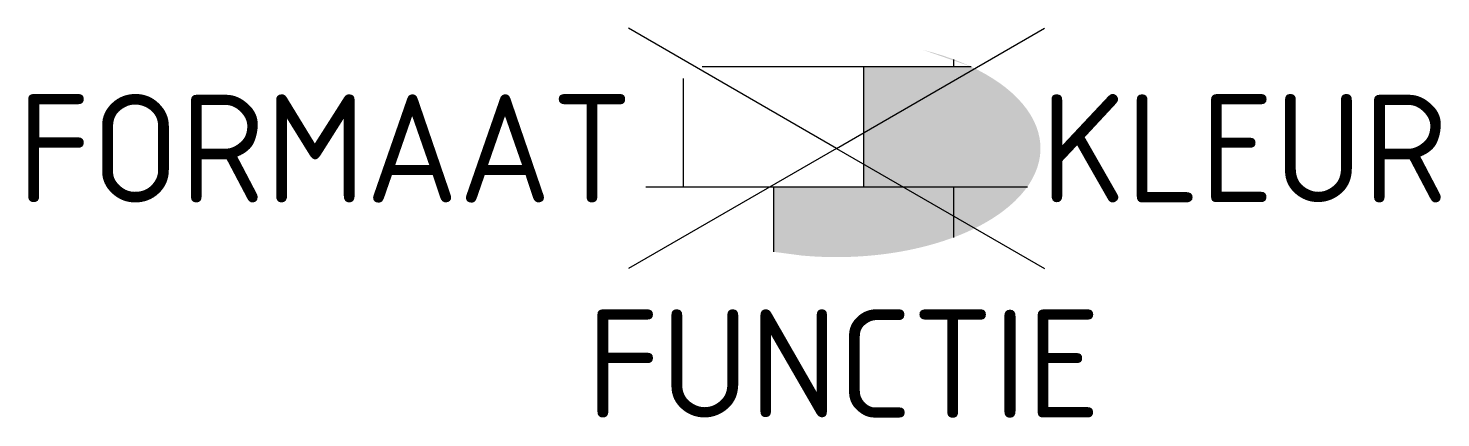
# Model space of a CAD drawing. Extents: x -13.5 to 10.1, y -4.5 to 2.
import ezdxf
from ezdxf.enums import TextEntityAlignment as Align

# ---------------------------------------------------------------- set-up
doc = ezdxf.new("R2010")
doc.units = 0
doc.styles.add('NLCS-ISO', font='NLCS-ISO.ttf')

msp = doc.modelspace()

# ---------------------------------------------------------------- hatches: boundary and pattern name
h = msp.add_hatch(color=254)
h.dxf.hatch_style = 1
edge = h.paths.add_edge_path()
edge.add_ellipse((0, 0), major_axis=(3.395, 0), ratio=0.533267, start_angle=339.3337, end_angle=408.7476)
edge.add_line((2.239, 1.361), (0.449, 1.361))
edge.add_line((0.449, 1.361), (0.449, -0.639))
edge.add_line((0.449, -0.639), (3.176, -0.639))
edge = h.paths.add_edge_path()
edge.add_line((1.949, -0.639), (0.449, -0.639))
edge.add_line((0.449, -0.639), (-1.051, -0.639))
edge.add_line((-1.051, -0.639), (-1.051, -1.722))
edge.add_ellipse((0, 0), major_axis=(3.395, 0), ratio=0.533267, start_angle=251.9746, end_angle=305.0464)
edge.add_line((1.949, -1.482), (1.949, -0.639))
edge = h.paths.add_edge_path()
edge.add_ellipse((0, 0), major_axis=(3.395, 0), ratio=0.533267, start_angle=305.0464, end_angle=339.3337)
edge.add_line((3.176, -0.639), (1.949, -0.639))
edge.add_line((1.949, -0.639), (1.949, -1.482))

# ---------------------------------------------------------------- linework, layer by layer
for p, q in [((0, 0), (-3.464, 2)), ((0, 0), (3.464, 2)), ((1.949, 1.482), (1.949, 1.361)), ((-2.237, 1.361), (2.239, 1.361)), ((0.449, 1.361), (0.449, -0.639)), ((-2.551, 1.163), (-2.551, -0.639)), ((0, 0), (-3.464, -2)), ((0, 0), (3.464, -2)), ((-3.176, -0.639), (3.176, -0.639)), ((-1.051, -0.639), (-1.051, -1.722)), ((1.949, -0.639), (1.949, -1.482))]:
    msp.add_line(p, q)

# ---------------------------------------------------------------- texts
at = {"style": 'NLCS-ISO'}
msp.add_attdef('FORMAAT', text='40x60', height=1.8, dxfattribs=at).set_placement((-3.395, 0), align=Align.MIDDLE_RIGHT)
msp.add_attdef('KLEUR', text='G', height=1.8, dxfattribs=at).set_placement((3.395, 0), align=Align.MIDDLE_LEFT)
at = {"style": 'NLCS-ISO', "flags": 1}
msp.add_attdef('FUNCTIE', text='', height=1.8, dxfattribs=at).set_placement((0.116, -3.585), align=Align.MIDDLE_CENTER)

doc.saveas('drawing.dxf')
